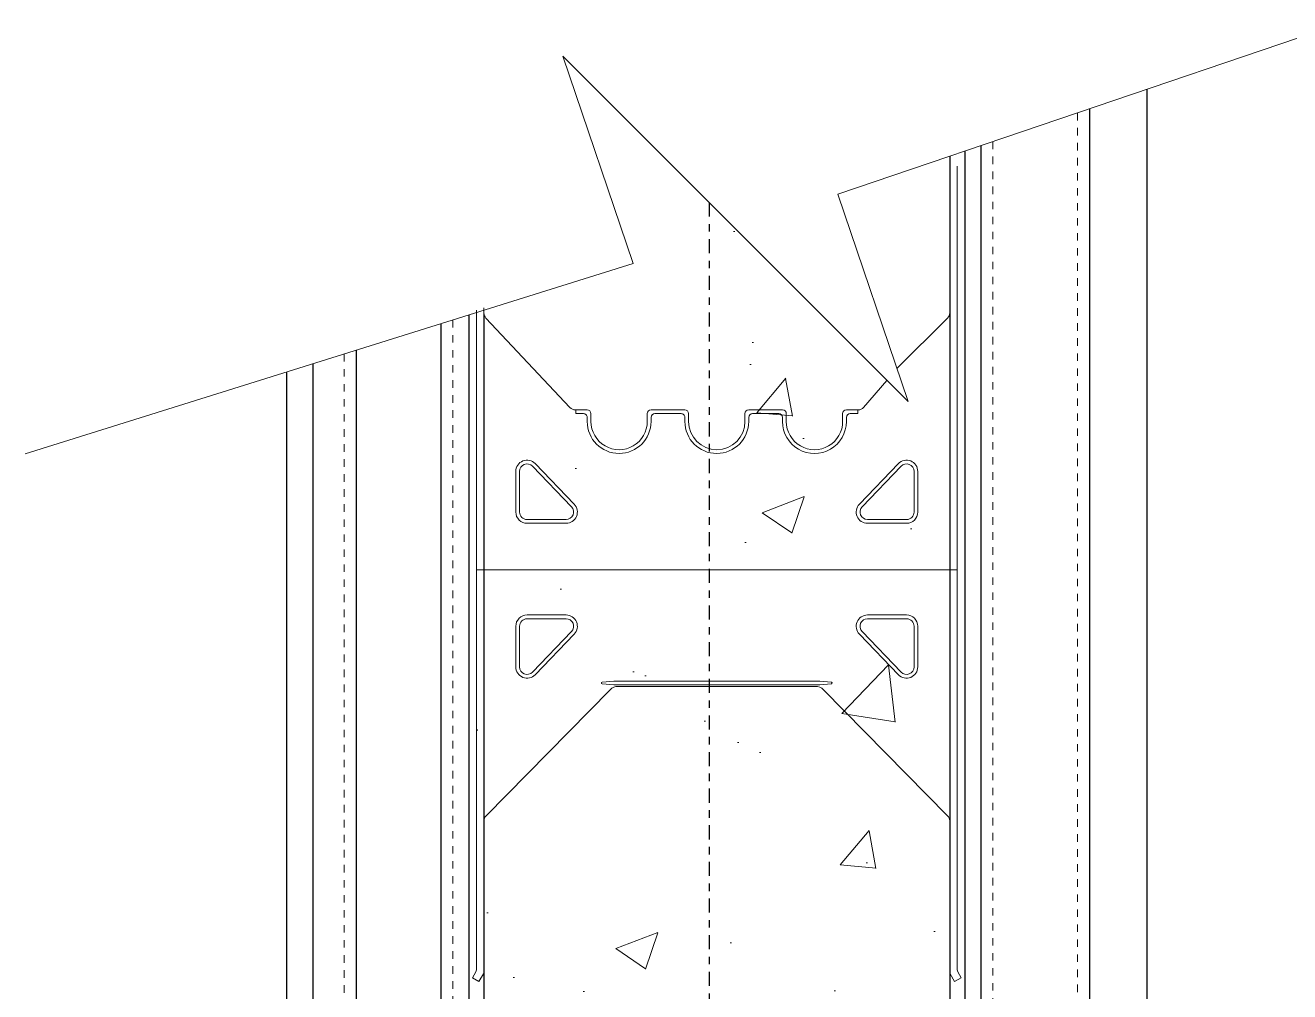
# Model space of a CAD drawing. Header units: inches. Extents: x -106.5 to -32.3, y 209.8 to 294.3.
# Drawn here: x -86.15 to -69.32, y 281.46 to 294.32 of the extents above; entities that cross this region are included whole.
import ezdxf

# ---------------------------------------------------------------- set-up
doc = ezdxf.new("R2010")
doc.units = ezdxf.units.IN
doc.header["$MEASUREMENT"] = 0
doc.linetypes.add('CENTER', pattern=[2, 1.25, -0.25, 0.25, -0.25])
doc.linetypes.add('DASHED2', pattern=[0.375, 0.25, -0.125])
for name, color, linetype, lineweight in [('A2 Hatch', 8, 'Continuous', 9), ('DETAILS', 7, 'Continuous', 13), ('DIM', 3, 'Continuous', 13), ('REBAR', 2, 'CENTER', 30)]:
    doc.layers.add(name, color=color, linetype=linetype, lineweight=lineweight)

msp = doc.modelspace()

# ---------------------------------------------------------------- hatches: boundary and pattern name
at = {"layer": 'A2 Hatch', "ltscale": 0.15}
h = msp.add_hatch(dxfattribs=at)
h.set_pattern_fill('AR-CONC', color=256, scale=0.8, style=0)
h.set_pattern_definition([(49.99999999999999, (-6462.453448994974, 1641.199042429756), (5.738081460806028, -0.5020170798607609), [0.6000000000000001, -6.600000000000001]), (355, (-6462.453448994974, 1641.199042429756), (-1.110010668904, 6.017537069600095), [0.48, -5.28]), (100.4514, (-6461.975275554973, 1641.157207709756), (4.628075053712172, 5.515516336487629), [0.5099215199999998, -5.609136895999997]), (46.18420000000001, (-6462.453448994974, 1642.799042429756), (8.537928389005156, -1.324152114632145), [0.9, -9.9]), (96.6356, (-6461.741955034973, 1642.688695973756), (7.477301644389627, 7.792942967203534), [0.7648823039999996, -8.413703999999994]), (351.1842, (-6462.453448994974, 1642.799042429756), (7.477295561069018, 7.792948807402597), [0.7200000000000001, -7.920000000000001]), (21, (-6461.653448994974, 1642.399042429756), (4.775256416947694, -3.220951125322711), [0.6000000000000001, -6.600000000000001]), (326.0000000000001, (-6461.653448994974, 1642.399042429756), (1.946522655372654, 5.801200360374825), [0.48, -5.28]), (71.4514, (-6461.255511130974, 1642.130629581756), (6.72178102865192, 2.580243973679619), [0.5099215200000001, -5.609136896]), (37.50000000000001, (-6462.453448994974, 1641.199042429756), (0.09727884253832536, 2.663150830650492), [0, -5.216, 0, -5.36, 0, -5.300000000000001]), (7.499999999999999, (-6462.453448994974, 1641.199042429756), (2.104556299537189, 3.155293695058882), [0, -3.056, 0, -5.096, 0, -2.02]), (327.5, (-6464.237448994974, 1641.199042429756), (4.270579489379273, -0.1804389738750384), [0, -2, 0, -6.24, 0, -8.28]), (317.5, (-6465.037448994974, 1641.199042429756), (4.66548935473909, 0.8008398586585411), [0, -2.6, 0, -4.144, 0, -5.88])])
h.paths.add_polyline_path([(-78.04227284207633, 291.1512644696313), (-80.02869239595935, 290.4775849239045), (-80.22869239595826, 233.4617929078313), (-77.35873194336824, 234.4351188349624), (-78.29477496016813, 237.1951464529052), (-73.6985808824557, 232.5989523751923), (-74.63462389925559, 235.3589799931351), (-72.02869239595753, 236.2427624488132), (-72.03298968345558, 268.8246777399522), (-74.03298968345558, 268.8246777399504), (-74.0329896834574, 292.5109832922276), (-75.3181647979655, 292.075125627804), (-74.38212178116379, 289.3150980098608), (-78.97831585887621, 293.9112920875737)])

# ---------------------------------------------------------------- linework, layer by layer
at = {"color": 1}
for p, q in [((-71.21958326327882, 293.4651293362422), (-71.21958326327882, 280.8193004399625)), ((-71.98458326327824, 293.2056852266267), (-71.98458326327824, 280.8193004399625)), ((-73.42958326327795, 292.715624130685), (-73.42958326327795, 280.8193004399625)), ((-73.84458326328246, 292.5748799405008), (-73.84458326327882, 280.8193004399625)), ((-73.6445832632781, 292.6427084658917), (-73.6445832632781, 280.8193004399625)), ((-80.24458326327846, 290.4616543806922), (-80.24458326327846, 280.8193004399625)), ((-80.04458326327773, 290.472195653417), (-80.04458326327773, 280.8193004399625)), ((-80.61958326327664, 290.3443014204788), (-80.61958326327664, 280.8193004399625)), ((-81.74458326328028, 289.9922425398336), (-81.74458326327664, 280.8193004399625)), ((-82.31958326327555, 289.8123013341717), (-82.31958326327737, 280.8193004399625)), ((-82.66958326327773, 289.7027719046378), (-82.66958326327773, 280.8193004399625))]:
    msp.add_line(p, q, dxfattribs=at)
at = {"layer": 'A2 Hatch', "linetype": 'DASHED2', "ltscale": 0.15}
for p, q in [((-72.14458326327627, 293.1514224063151), (-72.1445832632781, 280.8193004399625)), ((-73.2695832632781, 292.769886950997), (-73.2695832632781, 280.8193004399625)), ((-80.45958326327678, 290.394372016837), (-80.45958326327678, 280.8193004399625)), ((-81.90458326327831, 289.9421719434768), (-81.90458326327831, 280.8193004399625))]:
    msp.add_line(p, q, dxfattribs=at)
at = {"layer": 'DETAILS', "color": 6, "lineweight": 20}
for p, q in [((-73.84458326328246, 290.4895314687217), (-73.84458326328064, 292.4688416505808)), ((-73.7445832632821, 292.4443004399625), (-73.7445832632821, 281.7465541485885)), ((-80.14458326327991, 290.5242426261407), (-80.14458326328173, 281.7465541485885)), ((-80.04459014296668, 290.5061075829174), (-80.04459014296668, 290.4895314687217)), ((-80.04458326328137, 290.5555367488653), (-80.04458326327955, 283.7278790837261)), ((-73.84458326328064, 283.7278790837261), (-73.84458326328246, 290.4895314687217)), ((-80.0167288750709, 290.4202782859029), (-78.89910020777103, 289.2300472571437)), ((-74.54681545304271, 289.7484824364556), (-73.87244453118007, 290.4202782859036)), ((-74.99006631878552, 289.2300472571437), (-74.68046046523892, 289.5921685266217)), ((-78.82696147566827, 289.1993004399626), (-78.81958326327737, 289.1993004399626)), ((-78.66958326327591, 289.1993004399626), (-78.82696147566827, 289.1993004399626)), ((-78.81958326327737, 289.1993004399626), (-78.81958326327737, 289.1493004399626)), ((-78.81958326327737, 289.1493004399626), (-78.719583263277, 289.1493004399626)), ((-78.61958326327664, 289.0443004399626), (-78.61958326327664, 289.1493004399626)), ((-77.86958326327664, 289.1493004399626), (-77.86958326327664, 289.0443004399624)), ((-77.36958326327664, 289.1993004399626), (-77.81958326327737, 289.1993004399626)), ((-77.7695832632781, 289.1493004399626), (-77.41958326327773, 289.1493004399626)), ((-77.31958326327737, 289.0443004399597), (-77.31958326327737, 289.1493004399626)), ((-76.56958326327918, 289.1493004399626), (-76.56958326327918, 289.0443004399597)), ((-76.06958326327918, 289.1993004399626), (-76.51958326327991, 289.1993004399626)), ((-76.46958326327882, 289.1493004399626), (-76.11958326328028, 289.1493004399626)), ((-76.01958326327991, 289.0443004399624), (-76.01958326327991, 289.1493004399626)), ((-75.26958326327991, 289.1493004399626), (-75.26958326327991, 289.0443004399626)), ((-75.0622050508901, 289.1993004399626), (-75.21958326327882, 289.1993004399626)), ((-75.16958326327955, 289.1493004399626), (-75.06958326327918, 289.1493004399626)), ((-75.06958326327918, 289.1493004399626), (-75.06958326327918, 289.1993004399626)), ((-75.06958326327918, 289.1993004399626), (-75.0622050508901, 289.1993004399626)), ((-78.66958326327591, 289.0993004399625), (-78.66958326327773, 289.0443004399626)), ((-77.81958326327737, 289.0443004399622), (-77.81958326327737, 289.0993004399627)), ((-77.36958326327664, 289.0993004399625), (-77.36958326327846, 289.0443004399597)), ((-76.5195832632781, 289.0443004399597), (-76.5195832632781, 289.0993004399625)), ((-76.06958326327918, 289.0993004399627), (-76.06958326327918, 289.0443004399622)), ((-75.21958326327882, 289.0443004399626), (-75.21958326328064, 289.0993004399625)), ((-78.8780624072661, 287.9085536227815), (-79.39744453117243, 288.4495766685175)), ((-78.84199304121472, 287.9431802141908), (-79.36137516512105, 288.484203259927)), ((-74.5277913614355, 288.484203259927), (-75.04717348534183, 287.9431802141908)), ((-74.49172199538413, 288.4495766685175), (-75.01110411929045, 287.9085536227815)), ((-79.61958326327664, 288.3803234856985), (-79.61958326327664, 287.8393004399625)), ((-79.56958326327555, 288.3803234856985), (-79.56958326327737, 287.8393004399625)), ((-74.319583263281, 287.8393004399625), (-74.319583263281, 288.3803234856985)), ((-74.26958326327991, 287.8393004399625), (-74.26958326327991, 288.3803234856985)), ((-79.469583263277, 287.7393004399626), (-78.95020113937068, 287.7393004399626)), ((-79.469583263277, 287.6893004399626), (-78.95020113937068, 287.6893004399626)), ((-74.9389653871877, 287.7393004399626), (-74.41958326327955, 287.7393004399626)), ((-74.9389653871877, 287.6893004399626), (-74.41958326327955, 287.6893004399626)), ((-80.14458326328173, 287.0693004399625), (-73.7445832632821, 287.0693004399625)), ((-78.95020113937068, 286.4693004399626), (-79.469583263277, 286.4693004399626)), ((-78.95020113937068, 286.4193004399626), (-79.469583263277, 286.4193004399626)), ((-74.41958326327955, 286.4693004399626), (-74.9389653871877, 286.4693004399626)), ((-74.41958326327955, 286.4193004399626), (-74.9389653871877, 286.4193004399626)), ((-79.61958326327664, 286.3193004399625), (-79.61958326327664, 285.7782773942265)), ((-79.56958326327737, 286.3193004399627), (-79.56958326327555, 285.7782773942265)), ((-74.319583263281, 285.7782773942265), (-74.319583263281, 286.3193004399625)), ((-74.26958326327991, 285.7782773942265), (-74.26958326327991, 286.3193004399625)), ((-79.39744453117243, 285.7090242114077), (-78.8780624072661, 286.2500472571437)), ((-79.36137516512105, 285.6743976199982), (-78.84199304121472, 286.2154206657342)), ((-75.04717348534183, 286.2154206657342), (-74.5277913614355, 285.6743976199982)), ((-75.01110411929045, 286.2500472571437), (-74.49172199538413, 285.7090242114077)), ((-78.31485374377559, 285.5893004399625), (-78.4709638333789, 285.5742169291029)), ((-76.94458326327737, 285.5893004399627), (-78.31485374377559, 285.5893004399625)), ((-75.57431278278096, 285.5893004399627), (-76.94458326327737, 285.5893004399627)), ((-75.41820269317765, 285.5742169291029), (-75.57431278278096, 285.5893004399627)), ((-80.01529394140022, 283.7985897618446), (-78.3635172461, 285.4753664571404)), ((-78.4709638333789, 285.5543839508221), (-78.31485374377559, 285.5393004399625)), ((-78.31485374377559, 285.5393004399625), (-76.94458326327737, 285.5393004399625)), ((-78.25745122892118, 285.5193004399625), (-76.94458326327737, 285.5193004399625)), ((-76.94458326327737, 285.5393004399625), (-75.57431278278096, 285.5393004399625)), ((-76.94458326327737, 285.5193004399625), (-75.63171529763537, 285.5193004399625)), ((-75.57431278278096, 285.5393004399625), (-75.41820269317765, 285.5543839508221)), ((-75.52564928045837, 285.4753664571404), (-73.87387258516179, 283.7985897618446)), ((-80.04458326327955, 281.7197592293439), (-80.04458326328137, 283.7278790837258)), ((-73.84458326328064, 283.7278790837258), (-73.84458326328064, 281.7197592293439)), ((-80.15128199309044, 281.7215541485884), (-80.19697094771806, 281.6424185578287)), ((-80.14458326327991, 281.7831566889663), (-80.14458326327991, 281.7465541485885)), ((-73.7445832632821, 281.7465541485885), (-73.7445832632821, 281.7831566889668)), ((-73.69219557884395, 281.6424185578294), (-73.73788453346975, 281.7215541485884)), ((-80.19697094771806, 281.6424185578287), (-80.11036840733874, 281.5924185578292)), ((-80.11036840733874, 281.5924185578292), (-80.05128199309189, 281.6947592293441)), ((-73.83788453347012, 281.6947592293441), (-73.77879811922145, 281.5924185578292)), ((-73.77879811922145, 281.5924185578292), (-73.69219557884395, 281.6424185578294))]:
    msp.add_line(p, q, dxfattribs=at)
for centre, radius, start, end in [((-79.94459014296814, 290.4895314687215), 0.09999999999990905, 179.9999999998697, 223.8308606719414), ((-73.944583263281, 290.489531468723), 0.0999999999994431, 316.1691393271925, 359.9999999992444), ((-78.82696147566827, 289.2993004399627), 0.1000000000001911, 223.8308606720888, 270), ((-78.719583263277, 289.0993004399625), 0.0500000000001819, 359.9999999998697, 90), ((-78.66958326327591, 289.1493004399624), 0.0500000000001819, 1.302755197527456e-10, 90), ((-77.81958326327737, 289.1493004399624), 0.0500000000001819, 90, 179.9999999998697), ((-77.7695832632781, 289.0993004399625), 0.0500000000001819, 90, 179.9999999996743), ((-77.41958326327773, 289.0993004399625), 0.0500000000001819, 359.9999999998697, 90), ((-77.36958326327664, 289.1493004399624), 0.0500000000001819, 1.302755197527456e-10, 90), ((-76.51958326327991, 289.1493004399624), 0.05000000000012506, 90, 179.9999999998697), ((-76.46958326327882, 289.0993004399625), 0.0500000000001819, 90, 180), ((-76.11958326328028, 289.0993004399625), 0.0500000000001819, 2.605510395054913e-10, 90), ((-76.06958326327918, 289.1493004399624), 0.0500000000001819, 1.302755197527456e-10, 90), ((-75.21958326327882, 289.1493004399624), 0.0500000000001819, 90, 179.9999999998697), ((-75.16958326327955, 289.0993004399625), 0.0500000000001819, 90, 180), ((-75.0622050508901, 289.2993004399627), 0.1000000000001364, 270.0000000002084, 316.1691393280954), ((-78.24458326327664, 289.0443004399624), 0.4250000000001819, 179.999999999987, 359.999999999987), ((-78.24458326327664, 289.0443004399624), 0.3749999999995453, 179.999999999987, 0), ((-76.94458326327737, 289.0443004399597), 0.4250000000001819, 180, 270), ((-76.94458326327737, 289.0443004399597), 0.3749999999998295, 180, 269.9999999998957), ((-76.94458326327737, 289.0443004399592), 0.4249999999997272, 270.0000000001042, 6.513775987637282e-11), ((-76.94458326327737, 289.0443004399592), 0.3749999999995453, 270.0000000001042, 5.211020790109826e-11), ((-75.6445832632781, 289.0443004399624), 0.4249999999997272, 180.000000000013, 1.302755197527456e-11), ((-75.64458326327991, 289.0443004399624), 0.375, 180.000000000013, 1.302755197527456e-11), ((-79.46958326327518, 288.3803234856985), 0.1499999999999651, 43.83086067208882, 179.9999999999739), ((-79.46958326327518, 288.3803234856985), 0.1000000000001123, 43.8308606720704, 180), ((-74.41958326327955, 288.3803234856985), 0.1500000000000909, 2.605510395054913e-11, 136.1691393279112), ((-74.41958326327955, 288.3803234856985), 0.09999999999990905, 0, 136.1691393279296), ((-78.95020113937068, 287.8393004399627), 0.1500000000000909, 270.0000000002084, 43.83086067193221), ((-74.93896538718587, 287.8393004399627), 0.150000000000175, 136.1691393280678, 269.9999999997916), ((-79.469583263277, 287.8393004399622), 0.1499999999996362, 179.9999999999609, 270.0000000002084), ((-79.46958326327518, 287.8393004399627), 0.1000000000003638, 180.0000000001303, 269.9999999996873), ((-78.95020113937068, 287.8393004399625), 0.1000000000000227, 270, 43.83086067204277), ((-74.9389653871877, 287.8393004399627), 0.1000000000000336, 136.1691393279572, 270), ((-74.41958326327955, 287.8393004399622), 0.1499999999998067, 269.9999999997916, 6.513775987637282e-11), ((-74.41958326327955, 287.8393004399627), 0.1000000000001364, 270.0000000002084, 359.9999999998958), ((-79.469583263277, 286.3193004399627), 0.1499999999998636, 89.99999999979156, 180.0000000000651), ((-79.46958326327518, 286.3193004399623), 0.1000000000001364, 90.00000000020843, 179.9999999998697), ((-78.95020113937068, 286.3193004399625), 0.150000000000175, 316.1691393280678, 89.99999999979156), ((-78.95020113937068, 286.3193004399625), 0.1000000000000336, 316.1691393279572, 90), ((-74.93896538718587, 286.3193004399625), 0.1500000000001478, 90.00000000020843, 223.8308606719322), ((-74.9389653871877, 286.3193004399625), 0.1000000000000227, 90, 223.8308606720428), ((-74.41958326327955, 286.3193004399627), 0.1499999999996362, 359.9999999999349, 90.00000000020843), ((-74.41958326327955, 286.3193004399623), 0.1000000000003638, 9.119286382692197e-11, 89.99999999968735), ((-79.46958326327518, 285.7782773942265), 0.1500000000000909, 180.0000000000261, 316.1691393279112), ((-79.46958326327518, 285.7782773942265), 0.09999999999990905, 179.9999999999609, 316.1691393279572), ((-74.41958326327955, 285.7782773942265), 0.1499999999999651, 223.8308606720888, 359.999999999974), ((-74.41958326327955, 285.7782773942265), 0.1000000000000336, 223.8308606720428, 3.908265592582369e-11), ((-78.46967416554259, 285.5643004399626), 0.01000000000002194, 97.40989078445409, 262.5901092155459), ((-78.25745122892118, 285.3693004399627), 0.1499999999998163, 90, 135.0000000000184), ((-75.63171529763537, 285.3693004399627), 0.1499999999998067, 44.99999999998158, 90), ((-75.41949236101397, 285.5643004399626), 0.009999999999965573, 277.409890784454, 82.59010921554591), ((-80.04458326327955, 284.9825786618148), 0.09999999999991362, 179.9999999996873, 209.7448812966047), ((-79.944583263281, 283.7278790837263), 0.09999999999990905, 135.0000000001474, 180.0000000001303), ((-73.944583263281, 283.7278790837263), 0.09999999999990435, 359.9999999998958, 44.99999999985261), ((-80.194583263281, 281.7465541485888), 0.04999999999972715, 329.9999999994902, 359.9999999996743), ((-80.09458326328064, 281.7197592293444), 0.04999999999977817, 329.9999999993477, 359.9999999995441), ((-73.79458326328137, 281.7197592293444), 0.04999999999972715, 180.000000000456, 210.0000000006523), ((-73.69458326328282, 281.7465541485888), 0.04999999999972133, 180.0000000003257, 210.0000000005093)]:
    msp.add_arc(centre, radius, start, end, dxfattribs=at)
at = {"layer": 'DIM'}
for p, q in [((-68.70717503085694, 294.3171940641546), (-75.33405566528569, 292.0697363573163)), ((-78.99420672619641, 293.9059028170864), (-78.05816370939652, 291.145875199144)), ((-74.39801264848398, 289.3097087393735), (-78.99420672619641, 293.9059028170864)), ((-74.39801264848398, 289.3097087393735), (-75.33405566528387, 292.0697363573167)), ((-78.05816370939652, 291.145875199144), (-86.1479659408979, 288.6142425606968))]:
    msp.add_line(p, q, dxfattribs=at)
at = {"layer": 'REBAR', "ltscale": 0.15}
msp.add_line((-77.04673190702675, 291.9584279979181), (-77.04673190702675, 262.3316532126532), dxfattribs=at)

doc.saveas('drawing.dxf')
